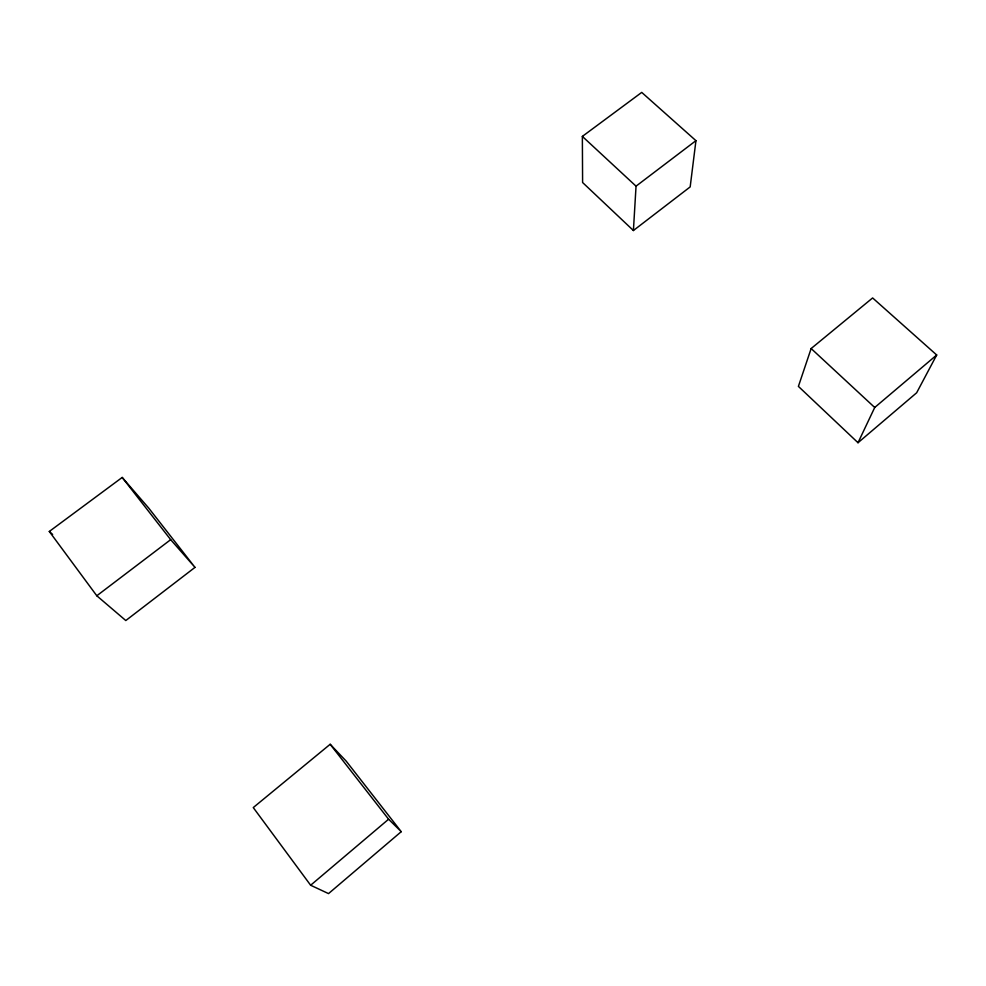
<?xml version="1.0" encoding="UTF-8"?>
<svg xmlns="http://www.w3.org/2000/svg" width="986" height="986" viewBox="0 0 986 986"><rect width="100%" height="100%" fill="white"/><g stroke="black" fill="none" stroke-linecap="round" stroke-linejoin="round"><path stroke-width="1.48" d="M633.406 230.527L636.044 186.169L695.943 140.665L641.726 92.401L582.356 136.401L582.603 182.521L633.406 230.527L690.175 186.909L695.943 140.665M811.145 348.539L798.401 386.389L858.017 442.726L916.647 392.785L936.7 354.997L872.622 297.945L811.145 348.539L874.718 407.489L858.017 442.726M401.24 831.679L328.523 893.599L310.639 885.243L253.266 807.571L330.174 744.282L346.185 761.118L401.24 831.679L388.595 819.23L330.174 744.282M310.639 885.243L388.595 819.23M874.718 407.489L936.7 354.997M194.994 567.381L125.801 620.539L96.801 595.778L49.3 531.466L122.19 477.446L148.763 508.147L194.994 567.381L170.677 539.662L122.19 477.446M96.801 595.778L170.677 539.662M49.3 531.466L52.64 534.461M582.356 136.401L636.044 186.169"/></g></svg>
